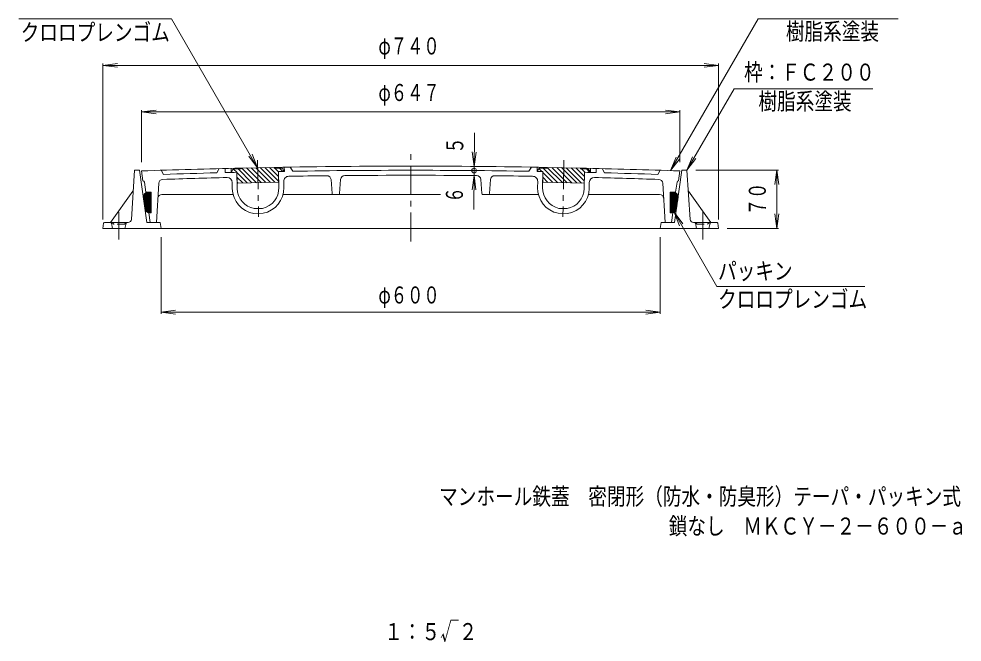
# Model space of a CAD drawing. Units: millimetres, scale not verified. Extents: x -687 to 540, y -936 to 985.
# Drawn here: x -594 to 540, y -936 to -186 of the extents above; entities that cross this region are included whole.
import ezdxf
from ezdxf.enums import TextEntityAlignment as Align

# ---------------------------------------------------------------- set-up
doc = ezdxf.new("R2010")
doc.units = ezdxf.units.MM
doc.header["$LTSCALE"] = 7
doc.header["$PDMODE"] = 32
doc.header["$PDSIZE"] = 5.6
doc.linetypes.add('CHAIN1', pattern=[8, 5, -1, 1, -1])
doc.linetypes.add('DASHED1', pattern=[1.8, 1.2, -0.6])
for name, color, linetype, lineweight in [('0-1_躯体', 2, 'Continuous', 18), ('0-2_仕上', 3, 'Continuous', 18), ('0-3_建具', 4, 'Continuous', 18), ('0-4_その他', 7, 'Continuous', 18), ('0-5_寸法', 7, 'Continuous', 18)]:
    doc.layers.add(name, color=color, linetype=linetype, lineweight=lineweight)
doc.layers.add('F-4_F-4ﾚｲﾔ', color=2, linetype='Continuous')
doc.layers.add('F-5_F-5ﾚｲﾔ', color=2, linetype='Continuous')
doc.styles.add('ＭＳ ゴシック', font='')
doc.styles.get('ＭＳ ゴシック').set_extended_font_data('MS Gothic')

msp = doc.modelspace()

# ---------------------------------------------------------------- linework, layer by layer
at = {"layer": '0-1_躯体'}
for p, q in [((-458.621, -427.536), (-454.859, -368.283)), ((-448.86, -368.283), (-454.859, -368.283)), ((-448.86, -368.283), (-440.005, -431.283)), ((203.141, -368.283), (194.287, -431.283)), ((203.141, -368.283), (209.141, -368.283)), ((212.903, -427.536), (209.141, -368.283)), ((-456.78, -393.749), (-483.668, -431.283)), ((211.062, -393.749), (237.949, -431.283)), ((-491.982, -432.141), (-492.859, -438.283)), ((-492.859, -438.283), (247.141, -438.283)), ((-482.668, -431.283), (-490.992, -431.283)), ((-482.69, -432.073), (-481.359, -438.283)), ((-462.614, -431.282), (-482.668, -431.282)), ((-465.029, -432.073), (-466.36, -438.282)), ((-423.859, -431.283), (-440.005, -431.283)), ((-423.859, -431.283), (-422.859, -438.283)), ((178.141, -431.283), (177.141, -438.283)), ((194.287, -431.283), (178.141, -431.283)), ((216.895, -431.282), (236.949, -431.282)), ((219.31, -432.073), (220.641, -438.282)), ((236.971, -432.073), (235.641, -438.283)), ((236.949, -431.283), (245.273, -431.283)), ((246.263, -432.141), (247.141, -438.283))]:
    msp.add_line(p, q, dxfattribs=at)
at = {"layer": '0-1_躯体', "linetype": 'CHAIN1'}
for p, q in [((-473.859, -418.94), (-473.859, -451.894)), ((228.141, -418.94), (228.141, -451.894))]:
    msp.add_line(p, q, dxfattribs=at)
at = {"layer": '0-1_躯体', "linetype": 'DASHED1'}
for p, q in [((-480.152, -432.99), (-481.566, -431.576)), ((-467.274, -433.283), (-479.445, -433.283)), ((-465.152, -431.576), (-466.567, -432.99)), ((219.434, -431.576), (220.848, -432.99)), ((221.555, -433.283), (233.726, -433.283)), ((234.434, -432.99), (235.848, -431.576))]:
    msp.add_line(p, q, dxfattribs=at)
at = {"layer": '0-1_躯体'}
for centre, radius, start, end in [((-458.406, -392.584), 2, 324.38527, 356.36668), ((212.688, -392.584), 2, 183.63332, 215.61473), ((-462.614, -427.283), 4, 269.99858, 356.36815), ((216.895, -427.283), 4, 183.63185, 270.00142), ((-490.992, -432.282), 1, 90, 171.86929), ((-483.668, -432.282), 1, 12.09277, 90), ((-464.051, -432.282), 1, 90, 167.90167), ((218.332, -432.282), 1, 12.09833, 90), ((237.949, -432.282), 1, 90, 167.90723), ((245.273, -432.282), 1, 8.13071, 90)]:
    msp.add_arc(centre, radius, start, end, dxfattribs=at)
at = {"layer": '0-1_躯体', "linetype": 'DASHED1'}
for centre, start, end in [((-482.273, -432.282), 45, 90), ((-479.445, -432.282), 225, 270), ((-467.274, -432.282), 270, 315), ((-464.445, -432.282), 90, 135), ((218.726, -432.282), 45, 90), ((221.555, -432.282), 225, 270), ((233.726, -432.282), 270, 315), ((236.555, -432.282), 90, 135)]:
    msp.add_arc(centre, 1, start, end, dxfattribs=at)
at = {"layer": '0-2_仕上', "linetype": 'CHAIN1'}
for p, q in [((-122.859, -454.062), (-122.859, -345.048)), ((-307.046, -356.209), (-305.651, -424.481)), ((61.328, -356.209), (59.932, -424.481))]:
    msp.add_line(p, q, dxfattribs=at)
at = {"layer": '0-2_仕上'}
for p, q in [((-446.359, -369.283), (-444.672, -381.283)), ((-422.859, -368.468), (-419.859, -373.371)), ((-352.921, -366.408), (-355.815, -371.484)), ((-345.874, -366.23), (-345.772, -371.229)), ((-338.852, -366.059), (-338.749, -371.058)), ((-331.752, -370.859), (-331.353, -390.358)), ((-281.762, -369.838), (-281.364, -389.337)), ((-274.865, -364.751), (-274.763, -369.749)), ((-264.737, -369.586), (-267.837, -364.635)), ((19.019, -369.586), (22.118, -364.635)), ((29.146, -364.751), (29.044, -369.749)), ((36.044, -369.838), (35.645, -389.337)), ((86.033, -370.859), (85.635, -390.358)), ((93.133, -366.059), (93.031, -371.058)), ((100.155, -366.23), (100.053, -371.229)), ((107.202, -366.408), (110.097, -371.484)), ((177.141, -368.468), (174.141, -373.371)), ((200.64, -369.283), (198.954, -381.283)), ((-444.463, -381.283), (-444.672, -381.283)), ((-442.978, -382.574), (-441.262, -394.783)), ((-337.504, -383.055), (-337.352, -390.481)), ((-275.517, -381.787), (-275.365, -389.214)), ((-217.424, -396.537), (-218.603, -379.683)), ((-208.294, -396.537), (-207.101, -379.468)), ((-37.424, -396.537), (-38.618, -379.468)), ((-28.294, -396.537), (-27.116, -379.683)), ((29.798, -381.787), (29.646, -389.214)), ((91.785, -383.055), (91.633, -390.481)), ((197.259, -382.574), (195.543, -394.783)), ((198.745, -381.283), (198.954, -381.283)), ((-434.859, -394.783), (-441.262, -394.783)), ((189.141, -394.783), (195.543, -394.783)), ((-421.857, -397.467), (-336.408, -397.467)), ((-276.31, -397.467), (-87.238, -397.467)), ((30.591, -397.467), (-36.427, -397.467)), ((176.138, -397.467), (90.689, -397.467)), ((-300.859, -414.235), (-310.857, -414.44)), ((55.141, -414.235), (65.139, -414.44)), ((-300.164, -420.222), (-311.308, -420.45)), ((54.445, -420.222), (65.589, -420.45))]:
    msp.add_line(p, q, dxfattribs=at)
for points in [[(-425.801, -384.12), (-428.537, -431.283), (-436.132, -431.283)], [(180.082, -384.12), (182.818, -431.283), (190.414, -431.283)], [(-434.859, -394.783), (-434.859, -419.782), (-437.749, -419.782), (-436.132, -431.283)], [(189.141, -394.783), (189.141, -419.782), (192.03, -419.782), (190.414, -431.283)]]:
    msp.add_lwpolyline(points, dxfattribs=at)
for centre, radius, start, end in [((-122.859, -9363.467), 9000, 91.29878, 92.05991), ((-122.859, -9363.467), 8995, 91.48404, 91.89215), ((-122.859, -9363.467), 8995, 91.3307, 91.42004), ((-122.859, -9363.467), 9000, 88.95586, 91.04414), ((-122.859, -9363.467), 8995, 90.96764, 91.01222), ((-122.859, -9363.467), 8995, 89.09624, 90.90376), ((-122.859, -9363.467), 8995, 88.98778, 89.03236), ((-122.859, -9363.467), 9000, 87.94009, 88.70122), ((-122.859, -9363.467), 8995, 88.57996, 88.6693), ((-122.859, -9363.467), 8995, 88.10785, 88.51596), ((-444.463, -382.783), 1.5, 7.99976, 90), ((-420.809, -384.41), 5, 91.45985, 176.67984), ((-122.859, -9363.467), 8988.999, 91.40701, 91.90028), ((-343.503, -383.177), 6, 1.17085, 90.72995), ((-269.518, -381.664), 6, 87.93394, 181.16956), ((-122.859, -9363.467), 8988.999, 90.6438, 90.93347), ((-223.591, -380.032), 5, 4.00002, 93.10173), ((-202.113, -379.817), 5, 89.81635, 176.00011), ((-122.859, -9363.467), 8988.999, 89.49493, 90.50507), ((-43.606, -379.817), 5, 3.99989, 90.18365), ((-22.128, -380.032), 5, 86.89827, 175.99998), ((-122.859, -9363.467), 8988.999, 89.06653, 89.3562), ((23.799, -381.664), 6, 358.83044, 92.06606), ((97.784, -383.177), 6, 89.27005, 178.82915), ((-122.859, -9363.467), 8988.999, 88.09972, 88.59299), ((175.09, -384.41), 5, 3.32016, 88.54015), ((198.745, -382.783), 1.5, 90, 172.00024), ((-306.359, -389.848), 31, 181.17036, 260.81328), ((-306.359, -389.848), 25, 181.17041, 259.63344), ((-306.359, -389.848), 25, 282.70749, 1.17046), ((-306.359, -389.848), 31, 281.52757, 1.17044), ((-216.427, -396.467), 1, 184.00026, 270), ((-209.292, -396.467), 1, 270, 355.99974), ((-36.427, -396.467), 1, 184.00026, 270), ((-29.292, -396.467), 1, 270, 355.99974), ((60.64, -389.848), 31, 178.82956, 258.47243), ((60.64, -389.848), 25, 178.82954, 257.29251), ((60.64, -389.848), 25, 280.36656, 358.82959), ((60.64, -389.848), 31, 279.18672, 358.82964), ((-421.857, -402.467), 5, 90, 176.67984), ((176.138, -402.467), 5, 3.32016, 90)]:
    msp.add_arc(centre, radius, start, end, dxfattribs=at)
at = {"layer": '0-3_建具'}
for p, q in [((-337.768, -369.982), (-337.748, -370.981)), ((-337.589, -370.978), (-337.751, -370.816)), ((-337.748, -370.981), (-331.752, -370.859)), ((-332.045, -370.865), (-335.805, -367.105)), ((-326.835, -366.758), (-334.83, -366.921)), ((-319.303, -383.607), (-331.746, -371.164)), ((-313.759, -383.494), (-330.422, -366.831)), ((-286.864, -364.941), (-326.855, -365.758)), ((-326.855, -365.758), (-326.835, -366.758)), ((-308.216, -383.381), (-325.859, -365.737)), ((-302.672, -383.268), (-320.315, -365.624)), ((-297.128, -383.154), (-314.772, -365.511)), ((-291.585, -383.041), (-309.228, -365.398)), ((-286.041, -382.928), (-303.685, -365.284)), ((-281.685, -381.628), (-298.141, -365.171)), ((-281.636, -376.019), (-292.597, -365.058)), ((-286.86, -365.139), (-287.054, -364.945)), ((-286.864, -364.941), (-286.843, -365.941)), ((-278.842, -365.777), (-286.843, -365.941)), ((-281.754, -370.244), (-286.074, -365.925)), ((-281.762, -369.838), (-275.76, -369.715)), ((-276.609, -369.732), (-280.53, -365.812)), ((-275.781, -368.715), (-275.76, -369.715)), ((30.062, -368.715), (30.042, -369.715)), ((36.044, -369.838), (30.042, -369.715)), ((34.593, -369.808), (31.205, -366.42)), ((33.123, -365.777), (41.125, -365.941)), ((47.867, -383.082), (36.015, -371.23)), ((53.642, -383.2), (36.284, -365.842)), ((41.145, -364.941), (41.125, -365.941)), ((59.417, -383.318), (41.143, -365.044)), ((41.145, -364.941), (81.137, -365.758)), ((65.192, -383.436), (46.812, -365.056)), ((70.966, -383.554), (52.587, -365.174)), ((76.742, -383.672), (58.362, -365.293)), ((82.517, -383.79), (64.137, -365.41)), ((85.698, -381.315), (69.912, -365.529)), ((85.93, -375.89), (75.687, -365.647)), ((81.137, -365.758), (81.116, -366.758)), ((81.116, -366.758), (89.111, -366.921)), ((86.567, -370.87), (82.483, -366.786)), ((92.029, -370.981), (86.033, -370.859)), ((92.035, -370.681), (88.258, -366.904)), ((92.05, -369.982), (92.029, -370.981)), ((-324.846, -383.721), (-331.628, -376.939)), ((-331.619, -377.365), (-331.287, -383.852)), ((-330.39, -383.834), (-331.336, -382.888)), ((-331.287, -383.852), (-281.697, -382.839)), ((-281.63, -376.323), (-281.697, -382.839)), ((35.911, -376.323), (35.979, -382.839)), ((42.092, -382.964), (35.916, -376.788)), ((36.317, -382.846), (35.975, -382.504)), ((85.568, -383.852), (35.979, -382.839)), ((85.9, -377.365), (85.568, -383.852)), ((-444.161, -399.965), (-439.034, -394.839)), ((-443.819, -398.633), (-440.367, -395.181)), ((-440.223, -396.783), (-440.078, -396.783)), ((-440.078, -396.783), (-437.127, -417.783)), ((-440.067, -396.862), (-437.988, -394.783)), ((-439.945, -397.73), (-436.998, -394.783)), ((-439.823, -398.598), (-436.008, -394.783)), ((-439.701, -399.466), (-435.018, -394.783)), ((-439.579, -400.334), (-434.859, -395.614)), ((-439.457, -401.201), (-434.859, -396.604)), ((-438.217, -394.783), (-434.859, -394.783)), ((-434.859, -394.783), (-434.859, -419.782)), ((189.141, -394.783), (189.141, -419.782)), ((192.498, -394.783), (189.141, -394.783)), ((189.141, -397.271), (191.629, -394.783)), ((189.141, -396.281), (190.639, -394.783)), ((189.141, -395.291), (189.649, -394.783)), ((189.141, -398.261), (192.617, -394.784)), ((189.141, -399.251), (193.521, -394.871)), ((189.141, -400.241), (194.316, -395.065)), ((189.141, -401.231), (195.029, -395.342)), ((194.36, -396.783), (191.408, -417.783)), ((194.504, -396.783), (194.36, -396.783)), ((194.574, -396.788), (195.671, -395.69)), ((194.838, -398.504), (196.771, -396.57)), ((195, -397.352), (196.251, -396.101)), ((-444.217, -400.783), (-442.39, -413.782)), ((-444.189, -400.983), (-440.699, -397.493)), ((-444.067, -401.851), (-440.577, -398.361)), ((-443.945, -402.719), (-440.455, -399.229)), ((-443.823, -403.587), (-440.333, -400.097)), ((-443.701, -404.455), (-440.211, -400.965)), ((-443.579, -405.323), (-440.089, -401.833)), ((-443.457, -406.191), (-439.967, -402.701)), ((-443.335, -407.059), (-439.845, -403.569)), ((-443.213, -407.927), (-439.723, -404.437)), ((-443.091, -408.795), (-439.601, -405.305)), ((-442.969, -409.663), (-439.479, -406.173)), ((-442.847, -410.531), (-439.357, -407.041)), ((-442.725, -411.399), (-439.235, -407.909)), ((-437.908, -417.352), (-440.718, -397.352)), ((-439.335, -402.069), (-434.859, -397.594)), ((-439.213, -402.937), (-434.859, -398.584)), ((-439.091, -403.805), (-434.859, -399.573)), ((-438.969, -404.673), (-434.859, -400.563)), ((-438.847, -405.541), (-434.859, -401.553)), ((-438.725, -406.409), (-434.859, -402.543)), ((-438.603, -407.277), (-434.859, -403.533)), ((-438.481, -408.145), (-434.859, -404.523)), ((-438.359, -409.013), (-434.859, -405.513)), ((-438.237, -409.881), (-434.859, -406.503)), ((-438.115, -410.749), (-434.859, -407.493)), ((189.141, -402.221), (194.324, -397.037)), ((189.141, -403.211), (194.162, -398.189)), ((189.141, -404.201), (194, -399.341)), ((189.141, -405.191), (193.838, -400.493)), ((189.141, -406.181), (193.676, -401.645)), ((189.141, -407.171), (193.514, -402.797)), ((189.141, -408.161), (193.352, -403.949)), ((189.141, -409.151), (193.191, -405.101)), ((189.141, -410.141), (193.029, -406.252)), ((189.141, -411.131), (192.867, -407.404)), ((192.189, -417.352), (194.999, -397.352)), ((192.895, -412.326), (197.527, -407.694)), ((193.057, -411.174), (197.689, -406.542)), ((193.219, -410.022), (197.851, -405.39)), ((193.381, -408.87), (198.013, -404.239)), ((193.543, -407.719), (198.174, -403.087)), ((193.704, -406.567), (198.336, -401.935)), ((193.866, -405.415), (198.498, -400.783)), ((194.028, -404.263), (198.427, -399.864)), ((194.19, -403.111), (198.245, -399.057)), ((194.352, -401.959), (197.976, -398.335)), ((194.514, -400.807), (197.637, -397.685)), ((194.676, -399.656), (197.233, -397.098)), ((198.498, -400.783), (196.671, -413.782)), ((-442.603, -412.267), (-439.113, -408.777)), ((-442.481, -413.135), (-438.991, -409.645)), ((-442.385, -414.029), (-438.869, -410.513)), ((-442.282, -414.916), (-438.747, -411.38)), ((-442.076, -415.699), (-438.625, -412.248)), ((-441.788, -416.402), (-438.503, -413.116)), ((-441.432, -417.035), (-438.381, -413.984)), ((-441.013, -417.607), (-438.259, -414.852)), ((-440.536, -418.119), (-438.137, -415.72)), ((-440.001, -418.574), (-438.015, -416.588)), ((-439.406, -418.969), (-437.884, -417.447)), ((-438.747, -419.3), (-437.229, -417.783)), ((-438.015, -419.558), (-434.859, -416.403)), ((-437.994, -411.617), (-434.859, -408.483)), ((-437.871, -412.485), (-434.859, -409.473)), ((-437.75, -413.353), (-434.859, -410.463)), ((-437.628, -414.221), (-434.859, -411.453)), ((-437.506, -415.089), (-434.859, -412.443)), ((-437.412, -417.783), (-437.127, -417.783)), ((-437.384, -415.957), (-434.859, -413.433)), ((-437.262, -416.825), (-434.859, -414.423)), ((-437.195, -419.728), (-434.859, -417.393)), ((-437.14, -417.693), (-434.859, -415.413)), ((-436.259, -419.782), (-434.859, -418.382)), ((-435.269, -419.782), (-434.859, -419.372)), ((189.141, -412.121), (192.705, -408.556)), ((189.141, -413.111), (192.543, -409.708)), ((189.141, -414.1), (192.381, -410.86)), ((189.141, -415.09), (192.219, -412.012)), ((189.141, -416.08), (192.057, -413.164)), ((189.141, -417.07), (191.895, -414.316)), ((189.141, -418.06), (191.734, -415.467)), ((189.141, -419.05), (191.572, -416.619)), ((189.399, -419.782), (191.41, -417.771)), ((190.388, -419.782), (196.717, -413.453)), ((191.694, -417.783), (191.408, -417.783)), ((191.426, -419.735), (196.623, -414.537)), ((192.248, -416.933), (196.879, -412.302)), ((192.409, -415.781), (197.041, -411.15)), ((192.571, -414.63), (197.203, -409.998)), ((192.733, -413.478), (197.365, -408.846)), ((192.734, -419.417), (196.305, -415.845)), ((-436.39, -419.782), (-434.859, -419.782)), ((190.671, -419.782), (189.141, -419.782))]:
    msp.add_line(p, q, dxfattribs=at)
for centre, radius, start, end in [((-334.769, -369.92), 3, 91.17067, 181.17067), ((-278.78, -368.776), 3, 1.17067, 91.17067), ((33.062, -368.776), 3, 88.82933, 178.82933), ((89.05, -369.92), 3, 358.82933, 88.82933), ((-438.217, -400.783), 6, 90, 180), ((-440.223, -397.283), 0.5, 90, 187.99762), ((192.498, -400.783), 6, 0, 90), ((194.504, -397.283), 0.5, 352.00238, 90), ((-436.39, -413.782), 6, 180, 270), ((-437.412, -417.282), 0.5, 188.00887, 270), ((190.671, -413.782), 6, 270, 0), ((191.694, -417.282), 0.5, 270, 351.99113)]:
    msp.add_arc(centre, radius, start, end, dxfattribs=at)
at = {"layer": '0-4_その他'}
for p, q in [((-492.859, -242.283), (-475.509, -239.998)), ((-492.859, -427.783), (-492.859, -240.183)), ((-492.859, -242.283), (247.141, -242.283)), ((-492.859, -242.283), (-475.509, -244.567)), ((247.141, -242.283), (229.79, -239.998)), ((247.141, -242.283), (229.79, -244.567)), ((247.141, -427.783), (247.141, -240.183)), ((-446.359, -298.283), (-429.009, -295.998)), ((-446.359, -358.783), (-446.359, -296.183)), ((-446.359, -298.283), (200.64, -298.283)), ((-446.359, -298.283), (-429.009, -300.567)), ((200.64, -298.283), (183.29, -295.998)), ((200.64, -298.283), (183.29, -300.567)), ((200.64, -358.783), (200.64, -296.183)), ((-47.12, -415.594), (-46.339, -323.287)), ((-46.682, -363.789), (-48.819, -346.42)), ((-46.682, -363.789), (-44.251, -346.459)), ((219.641, -368.283), (319.241, -368.283)), ((317.141, -368.283), (314.856, -385.633)), ((317.141, -438.283), (317.141, -368.283)), ((317.141, -368.283), (319.425, -385.633)), ((-46.775, -374.79), (-49.206, -392.12)), ((-46.775, -374.79), (-44.638, -392.159)), ((317.141, -438.283), (314.856, -420.932)), ((317.141, -438.283), (319.425, -420.932)), ((257.641, -438.283), (319.241, -438.283)), ((-422.859, -448.783), (-422.859, -541.177)), ((177.141, -448.783), (177.141, -541.177)), ((-422.859, -539.077), (-405.509, -536.793)), ((-422.859, -539.077), (177.141, -539.077)), ((-422.859, -539.077), (-405.509, -541.361)), ((177.141, -539.077), (159.79, -536.793)), ((177.141, -539.077), (159.79, -541.361))]:
    msp.add_line(p, q, dxfattribs=at)
msp.add_point((-46.724, -368.789), dxfattribs=at)
at = {"layer": '0-5_寸法'}
for p, q in [((-410.244, -186.283), (-593.87, -186.283)), ((-306.859, -365.349), (-410.244, -186.283)), ((189.44, -368.887), (294.866, -186.283)), ((294.866, -186.283), (462.867, -186.283)), ((209.141, -368.283), (265.721, -270.283)), ((265.721, -270.283), (432.483, -270.283)), ((-306.859, -365.349), (-317.513, -351.466)), ((-306.859, -365.349), (-313.556, -349.181)), ((189.44, -368.887), (196.137, -352.719)), ((189.44, -368.887), (200.093, -355.003)), ((209.141, -368.283), (215.838, -352.115)), ((209.141, -368.283), (219.794, -354.399)), ((193.671, -418.979), (204.324, -432.862)), ((193.671, -418.979), (200.368, -435.146)), ((193.671, -418.979), (245.231, -508.283)), ((245.231, -508.283), (423.003, -508.283))]:
    msp.add_line(p, q, dxfattribs=at)

# ---------------------------------------------------------------- texts
at = {"layer": '0-4_その他', "color": 3, "style": 'ＭＳ ゴシック', "width": 0.7}
for s, p in [('φ７４０', (-161.709, -235.283)), ('φ６４７', (-161.709, -291.283)), ('φ６００', (-161.709, -534.848))]:
    msp.add_text(s, height=20.53, dxfattribs=at).set_placement(p, align=Align.BOTTOM_LEFT)
at = {"layer": '0-4_その他', "color": 3, "style": 'ＭＳ ゴシック'}
for s, rotation, width, p in [('５', 89.516, 0.7, (-53.553, -348.572)), ('６', 89.515, 0.65, (-54.051, -407.357)), ('７０', 90, 0.7, (310.141, -422.533))]:
    msp.add_text(s, height=20.53, rotation=rotation, dxfattribs=dict(at, width=width)).set_placement(p, align=Align.BOTTOM_LEFT)
at = {"layer": '0-5_寸法', "color": 6, "style": 'ＭＳ ゴシック', "width": 0.8}
for s, p in [('クロロプレンゴム', (-591.651, -218.903)), ('樹脂系塗装', (328.052, -217.782)), ('枠：ＦＣ２００', (277.855, -266.783)), ('樹脂系塗装', (295.083, -301.783)), ('パッキン', (246.565, -506.047)), ('クロロプレンゴム', (246.565, -539.915))]:
    msp.add_text(s, height=20.53, dxfattribs=at).set_placement(p, align=Align.BOTTOM_LEFT)
at = {"layer": 'F-4_F-4ﾚｲﾔ', "color": 6, "style": 'ＭＳ ゴシック', "width": 0.8}
msp.add_text('１：５√２', height=20.53, dxfattribs=at).set_placement((-154.7, -939.833), align=Align.BOTTOM_LEFT)
at = {"layer": 'F-5_F-5ﾚｲﾔ', "style": 'ＭＳ ゴシック', "width": 0.8}
for s, p in [('マンホール鉄蓋\u3000密閉形（防水・防臭形）テーパ・パッキン式', (-88.696, -777.207)), ('鎖なし\u3000ＭＫＣＹ－２－６００－ａ', (187.273, -812.856))]:
    msp.add_text(s, height=20.53, dxfattribs=at).set_placement(p, align=Align.BOTTOM_LEFT)

doc.saveas('drawing.dxf')
